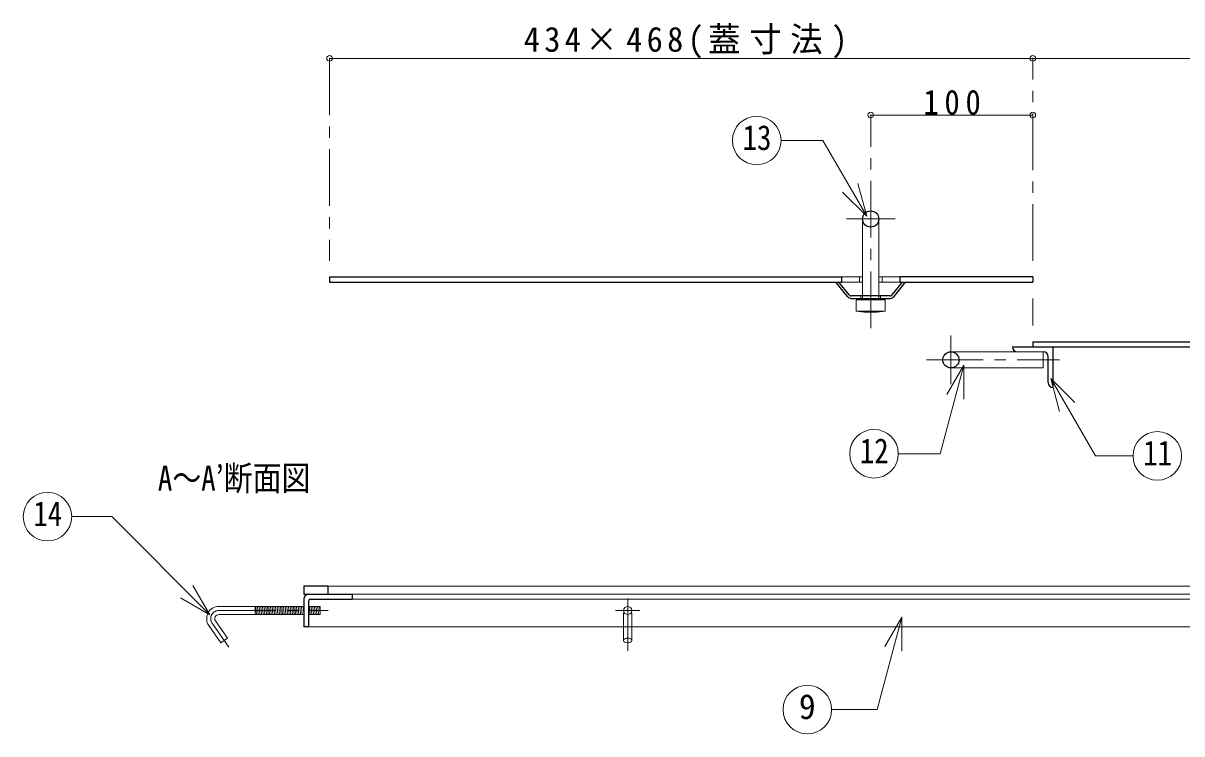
# Model space of a CAD drawing. Units: millimetres at full size, sheet at 1:7; details may follow other scales. Extents: x -1487 to 1348, y -983 to 984.
# Drawn here: x -803 to -88, y -199 to 240 of the extents above; entities that cross this region are included whole.
import ezdxf
from ezdxf.enums import TextEntityAlignment as Align

# ---------------------------------------------------------------- set-up
doc = ezdxf.new("R2010")
doc.units = ezdxf.units.MM
doc.header["$LTSCALE"] = 7
doc.header["$PDMODE"] = 32
doc.header["$PDSIZE"] = 3.5
doc.linetypes.add('CHAIN1', pattern=[8, 5, -1, 1, -1])
doc.linetypes.add('DASHED1', pattern=[1.8, 1.2, -0.6])
doc.layers.add('0-A', color=4, linetype='Continuous', lineweight=9)
doc.styles.add('ＭＳ ゴシック', font='')
doc.styles.get('ＭＳ ゴシック').set_extended_font_data('MS Gothic')

msp = doc.modelspace()

# ---------------------------------------------------------------- linework, layer by layer
at = {"layer": '0-A', "linetype": 'CHAIN1'}
for p, q in [((-613.857, 218.513), (-613.857, 93.513)), ((-179.857, 93.513), (-179.857, 218.513)), ((-279.857, 51.813), (-279.857, 183.513)), ((-294.857, 119.313), (-264.857, 119.313)), ((-179.857, 70.313), (-179.857, 53.513)), ((-230.357, 17.313), (-230.357, 47.313)), ((-245.357, 32.313), (-163.357, 32.313)), ((-429.857, -114.987), (-429.857, -147.418)), ((-682.252, -122.487), (-614.756, -122.487)), ((-422.357, -122.487), (-437.357, -122.487)), ((-686.348, -130.355), (-676.037, -145.08))]:
    msp.add_line(p, q, dxfattribs=at)
at = {"layer": '0-A'}
for p, q in [((-613.857, 218.513), (-179.857, 218.513)), ((-179.857, 218.513), (254.143, 218.513)), ((-279.857, 183.513), (-179.857, 183.513)), ((-284.857, 83.513), (-286.857, 83.513)), ((-286.857, 80.313), (-284.857, 80.313)), ((-272.857, 83.513), (-274.857, 83.513)), ((-274.857, 80.313), (-272.857, 80.313)), ((255.143, -107.487), (-614.857, -107.487)), ((-659.756, -119.987), (-659.756, -124.987)), ((-658.886, -124.987), (-659.294, -119.987)), ((-657.883, -124.987), (-658.291, -119.987)), ((-656.879, -124.987), (-657.288, -119.987)), ((-655.876, -124.987), (-656.284, -119.987)), ((-654.873, -124.987), (-655.281, -119.987)), ((-653.869, -124.987), (-654.278, -119.987)), ((-652.866, -124.987), (-653.274, -119.987)), ((-651.863, -124.987), (-652.271, -119.987)), ((-650.859, -124.987), (-651.268, -119.987)), ((-649.856, -124.987), (-650.264, -119.987)), ((-648.853, -124.987), (-649.261, -119.987)), ((-647.849, -124.987), (-648.258, -119.987)), ((-646.846, -124.987), (-647.254, -119.987)), ((-645.843, -124.987), (-646.251, -119.987)), ((-644.839, -124.987), (-645.248, -119.987)), ((-643.836, -124.987), (-644.244, -119.987)), ((-642.833, -124.987), (-643.241, -119.987)), ((-641.829, -124.987), (-642.238, -119.987)), ((-640.826, -124.987), (-641.234, -119.987)), ((-639.823, -124.987), (-640.231, -119.987)), ((-638.819, -124.987), (-639.228, -119.987)), ((-637.816, -124.987), (-638.224, -119.987)), ((-636.813, -124.987), (-637.221, -119.987)), ((-635.809, -124.987), (-636.218, -119.987)), ((-634.806, -124.987), (-635.214, -119.987)), ((-633.803, -124.987), (-634.211, -119.987)), ((-632.799, -124.987), (-633.208, -119.987)), ((-631.796, -124.987), (-632.204, -119.987)), ((-630.793, -124.987), (-631.201, -119.987)), ((-629.857, -124.154), (-630.198, -119.987)), ((-625.776, -124.987), (-626.184, -119.987)), ((-624.773, -124.987), (-625.181, -119.987)), ((-623.769, -124.987), (-624.178, -119.987)), ((-622.766, -124.987), (-623.174, -119.987)), ((-621.763, -124.987), (-622.171, -119.987)), ((-620.759, -124.987), (-621.168, -119.987)), ((-619.756, -124.987), (-620.164, -119.987)), ((-626.779, -124.987), (-626.857, -124.032)), ((100.143, -132.487), (-626.857, -132.487)), ((-432.357, -132.487), (-432.357, -140.985)), ((-427.357, -132.487), (-427.357, -140.985))]:
    msp.add_line(p, q, dxfattribs=at)
at = {"layer": '0-A', "color": 7, "lineweight": 18}
for p, q in [((-335.197, 167.791), (-309.371, 167.791)), ((-282.338, 120.967), (-309.371, 167.791)), ((-282.338, 120.967), (-287.773, 141.252)), ((-282.338, 120.967), (-297.187, 135.816)), ((-284.857, 119.313), (-284.857, 71.813)), ((-274.857, 119.313), (-274.857, 71.813)), ((-286.857, 83.513), (-297.857, 83.513)), ((-297.857, 80.313), (-286.857, 80.313)), ((-286.857, 83.513), (-286.857, 80.313)), ((-288.857, 69.313), (-270.857, 69.313)), ((-288.857, 62.313), (-288.857, 69.313)), ((-284.857, 70.313), (-284.857, 69.713)), ((-283.857, 69.813), (-275.857, 69.813)), ((-275.857, 69.813), (-279.857, 69.313)), ((-279.857, 69.313), (-279.857, 62.313)), ((-270.857, 69.313), (-275.857, 69.813)), ((-274.857, 70.313), (-274.857, 69.713)), ((-270.857, 62.313), (-270.857, 69.313)), ((-288.857, 62.313), (-270.857, 62.313)), ((-288.857, 62.313), (-283.857, 61.813)), ((-283.857, 61.813), (-279.857, 62.313)), ((-279.857, 62.313), (-275.857, 61.813)), ((-230.357, 37.313), (-173.357, 37.313)), ((-222.397, 29.015), (-237.055, -25.688)), ((-222.397, 29.015), (-232.897, 10.828)), ((-222.397, 29.015), (-222.397, 8.015)), ((-168.671, 20.781), (-153.822, 5.932)), ((-168.671, 20.781), (-163.236, 0.497)), ((-262.835, -25.688), (-237.055, -25.688)), ((-772.997, -64.514), (-748.336, -64.514)), ((-687.723, -125.126), (-748.336, -64.514)), ((-687.723, -125.126), (-698.223, -106.939)), ((-599.857, -112.487), (240.143, -112.487)), ((-687.723, -125.126), (-705.91, -114.626)), ((-682.252, -119.987), (-629.857, -119.987)), ((-626.857, -119.987), (-619.756, -119.987)), ((-619.756, -119.987), (-619.756, -124.987)), ((-599.857, -115.487), (240.143, -115.487)), ((-682.252, -124.987), (-629.857, -124.987)), ((-626.857, -124.987), (-619.756, -124.987)), ((-260.629, -126.519), (-275.938, -183.655)), ((-260.629, -126.519), (-271.129, -144.706)), ((-260.629, -126.519), (-260.629, -147.519)), ((-688.396, -131.789), (-680.953, -142.418)), ((-303.995, -183.655), (-275.938, -183.655))]:
    msp.add_line(p, q, dxfattribs=at)
at = {"layer": '0-A', "color": 5, "lineweight": 25}
for p, q in [((-613.857, 83.513), (-613.857, 80.313)), ((-613.857, 83.513), (-297.857, 83.513)), ((-613.857, 80.313), (-297.857, 80.313)), ((-294.258, 71.439), (-301.357, 80.313)), ((-293.087, 72.376), (-299.436, 80.313)), ((-297.857, 83.513), (-297.857, 80.313)), ((-266.628, 72.376), (-260.278, 80.313)), ((-265.457, 71.439), (-258.357, 80.313)), ((-179.857, 83.513), (-261.857, 83.513)), ((-261.857, 83.513), (-261.857, 80.313)), ((-261.857, 80.313), (-179.857, 80.313)), ((-179.857, 83.513), (-179.857, 80.313)), ((-267.799, 71.813), (-291.916, 71.813)), ((-291.916, 70.313), (-267.799, 70.313)), ((-179.857, 43.513), (254.143, 43.513)), ((-179.857, 43.513), (-179.857, 40.313)), ((-192.357, 40.313), (254.143, 40.313)), ((-167.357, 40.313), (-167.357, 15.313)), ((-170.357, 18.313), (-170.357, 34.313)), ((-629.857, -107.487), (-629.857, -112.487)), ((-614.857, -107.487), (-629.857, -107.487)), ((-629.857, -112.487), (-599.857, -112.487)), ((-614.857, -107.487), (-614.857, -112.487)), ((-599.857, -112.487), (-599.857, -115.487)), ((-629.857, -115.487), (-629.857, -132.487)), ((-626.857, -116.487), (-626.857, -132.487)), ((-625.857, -115.487), (-599.857, -115.487)), ((-626.857, -132.487), (-629.857, -132.487))]:
    msp.add_line(p, q, dxfattribs=at)
at = {"layer": '0-A', "linetype": 'DASHED1'}
for p, q in [((-285.857, 71.813), (-285.857, 70.313)), ((-284.857, 71.813), (-284.857, 70.313)), ((-274.857, 71.813), (-274.857, 70.313)), ((-273.857, 71.813), (-273.857, 70.313)), ((-432.357, -132.487), (-432.357, -122.487)), ((-427.357, -132.487), (-427.357, -122.487))]:
    msp.add_line(p, q, dxfattribs=at)
at = {"layer": '0-A', "color": 7, "lineweight": 18}
for points in [[(-261.857, 83.513), (-272.857, 83.513), (-272.857, 80.313), (-261.857, 80.313)], [(-279.857, 69.313), (-283.857, 69.813), (-288.857, 69.313)], [(-283.857, 61.813), (-275.857, 61.813), (-270.857, 62.313)], [(-230.357, 27.313), (-173.357, 27.313), (-173.357, 37.313)], [(-168.671, 20.781), (-141.086, -26.998), (-117.926, -26.998)], [(-684.3, -128.921), (-676.857, -139.551), (-680.953, -142.418)]]:
    msp.add_lwpolyline(points, dxfattribs=at)
for centre in [(-350.197, 167.791), (-277.835, -25.688), (-102.926, -26.998), (-787.997, -64.514), (-318.995, -183.655)]:
    msp.add_circle(centre, 15, dxfattribs=at)
at = {"layer": '0-A', "color": 5, "lineweight": 25}
for centre in [(-279.857, 119.313), (-230.357, 32.313)]:
    msp.add_circle(centre, 5, dxfattribs=at)
at = {"layer": '0-A'}
msp.add_circle((-429.857, -122.487), 2.5, dxfattribs=at)
at = {"layer": '0-A', "color": 5, "lineweight": 25}
for centre, radius, start, end in [((-291.916, 73.313), 1.5, 218.65981, 270), ((-267.799, 73.313), 1.5, 270, 321.34019), ((-291.916, 73.313), 3, 218.65981, 270), ((-267.799, 73.313), 3, 270, 321.34019), ((-189.357, 40.313), 3, 180, 270), ((-173.357, 34.313), 3, 0, 90), ((-167.357, 18.313), 3, 180, 270), ((-626.857, -115.487), 3, 90, 180), ((-625.857, -116.487), 1, 90, 180)]:
    msp.add_arc(centre, radius, start, end, dxfattribs=at)
at = {"layer": '0-A', "color": 7, "lineweight": 18}
for radius in [7.5, 2.5]:
    msp.add_arc((-682.252, -127.487), radius, 90, 215, dxfattribs=at)
at = {"layer": '0-A', "linetype": 'CHAIN1'}
msp.add_arc((-682.252, -127.487), 5, 90, 215, dxfattribs=at)
at = {"layer": '0-A'}
msp.add_ellipse((-429.857, -140.974), major_axis=(2.5, 0), ratio=0.57, dxfattribs=at)
for p in [(-613.857, 218.513), (-179.857, 218.513), (-279.857, 183.513), (-179.857, 183.513)]:
    msp.add_point(p, dxfattribs=at)

# ---------------------------------------------------------------- texts
at = {"layer": '0-A', "color": 7, "style": 'ＭＳ ゴシック', "width": 0.85}
for s, p in [('13', (-358.947, 157.291)), ('12', (-286.585, -36.188)), ('11', (-111.676, -37.498)), ('A～A’断面図', (-719.857, -52.987)), ('14', (-796.747, -75.014))]:
    msp.add_text(s, height=15.4, dxfattribs=at).set_placement(p, align=Align.BOTTOM_LEFT)
at = {"layer": '0-A', "color": 7, "style": 'ＭＳ ゴシック'}
msp.add_text('9', height=15.4, dxfattribs=at).set_placement((-324.245, -194.155), align=Align.BOTTOM_LEFT)
at = {"layer": '0-A', "color": 7, "char_height": 15.4, "attachment_point": 7, "style": 'ＭＳ ゴシック'}
for s, insert in [('\\T1.27;\\W0.95;434×468(蓋寸法)', (-493.982, 218.513)), ('\\T1.38;\\W0.9;100', (-247.357, 183.513))]:
    msp.add_mtext(s, dxfattribs=dict(at, insert=insert))

doc.saveas('drawing.dxf')
